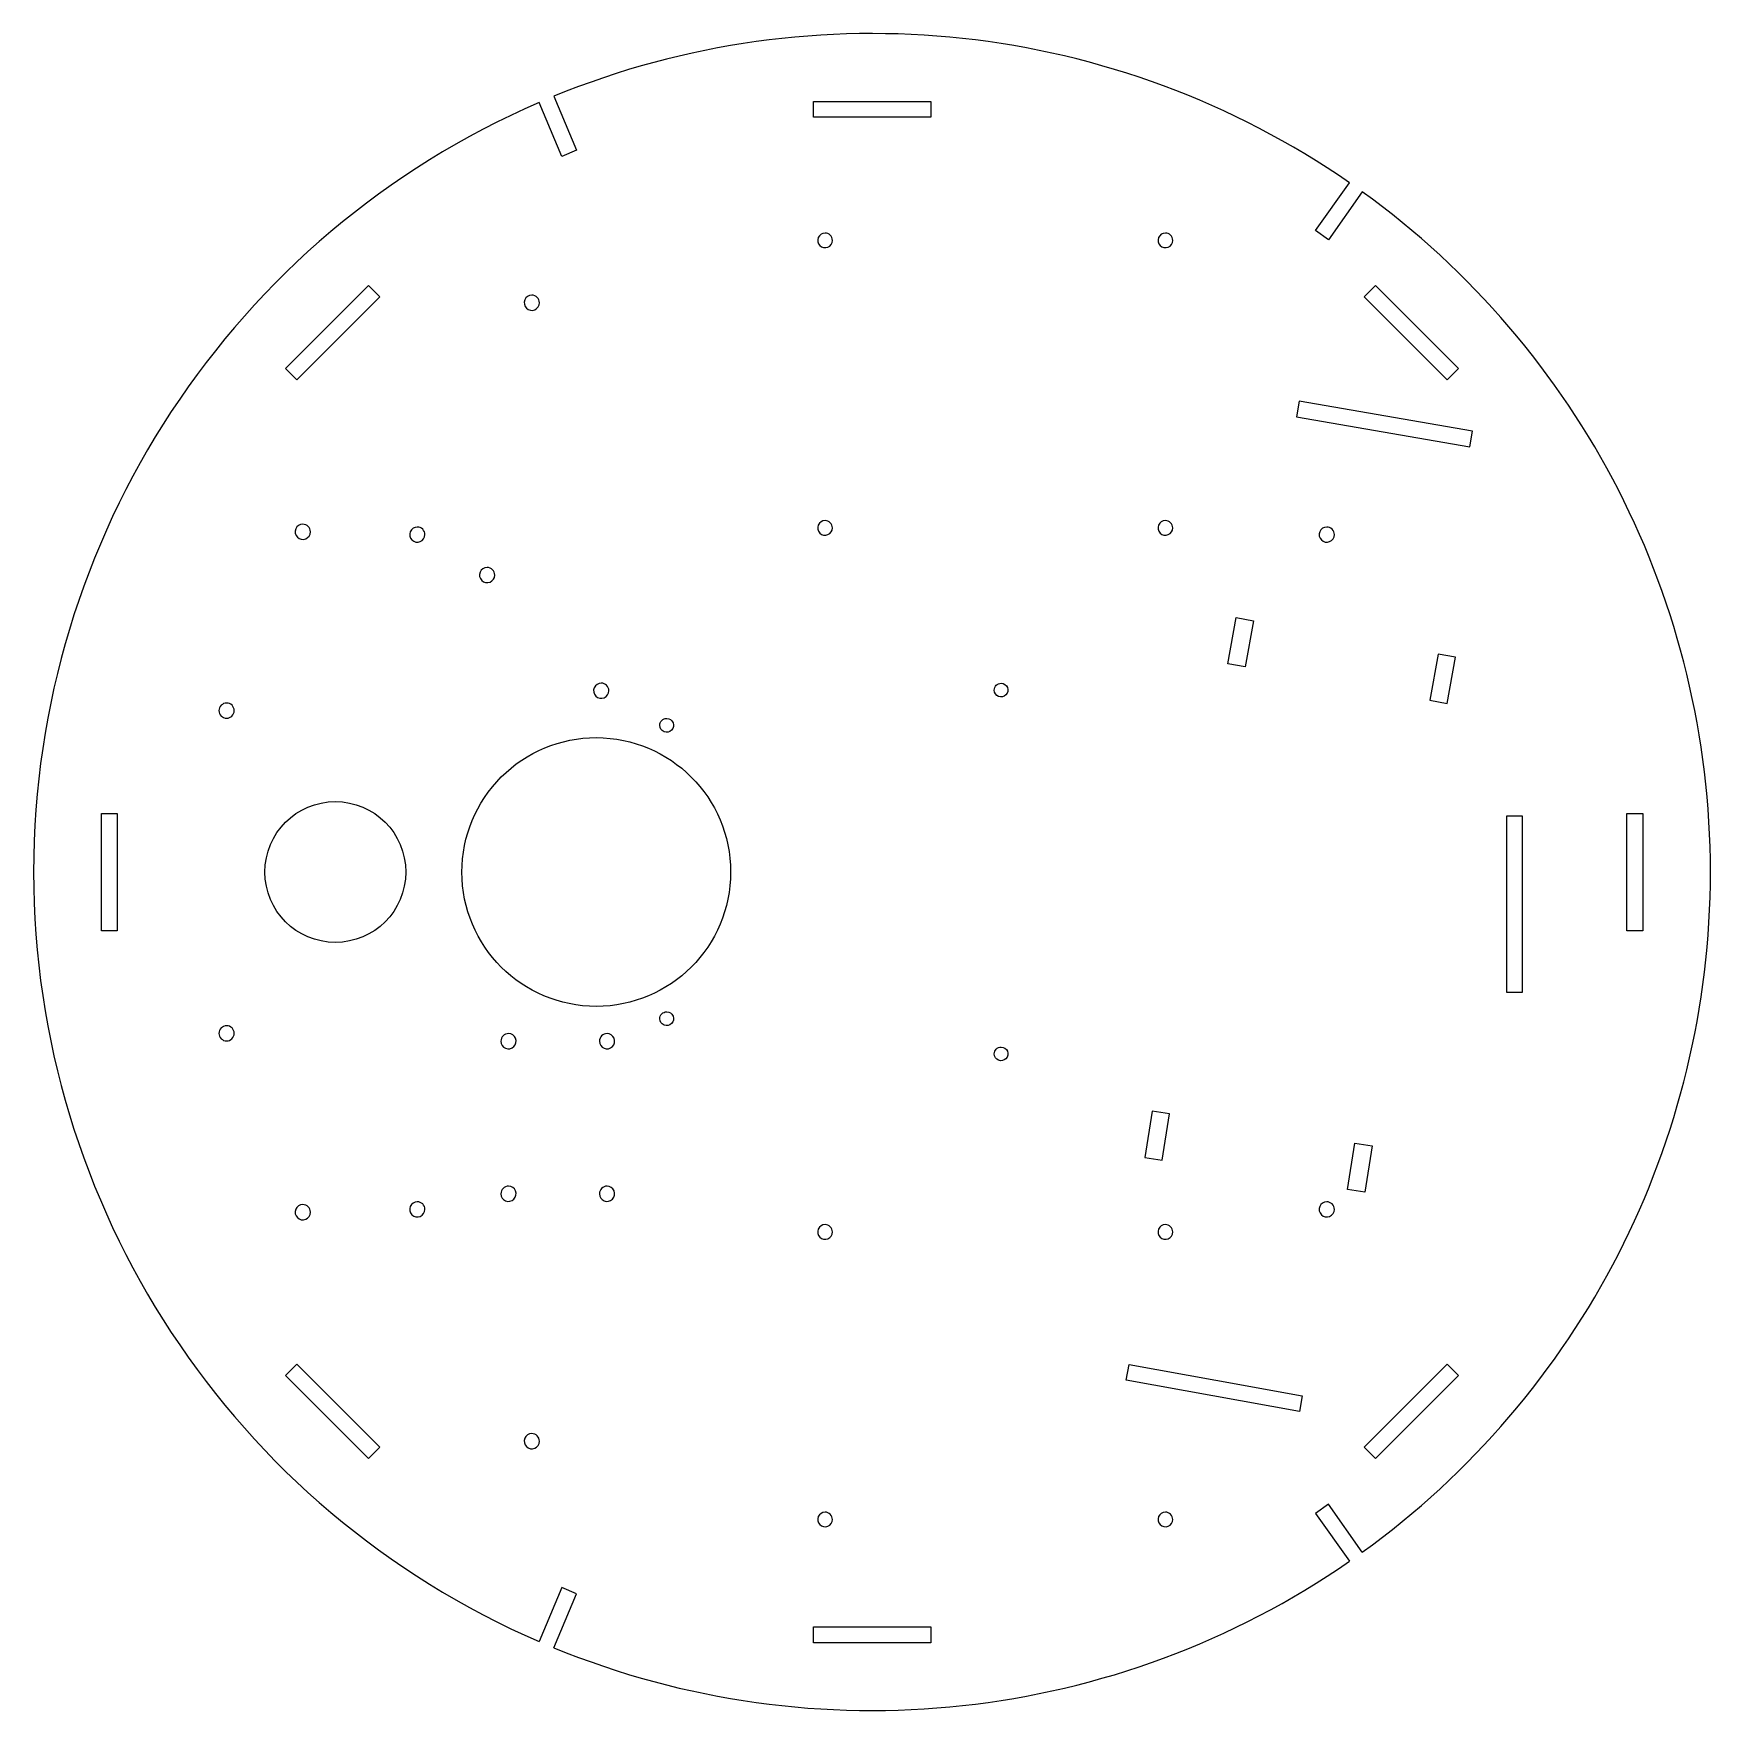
# Model space of a CAD drawing. Header units: millimetres. Extents: x 2862 to 3148, y 1338 to 1624.
import ezdxf

# ---------------------------------------------------------------- set-up
doc = ezdxf.new("R2010")
doc.units = ezdxf.units.MM
doc.layers.add('02 V2', color=4, linetype='Continuous')

msp = doc.modelspace()

# ---------------------------------------------------------------- linework, layer by layer
at = {"layer": '02 V2', "linetype": 'Continuous'}
for points in [[(2950.83, 1613.01), (2954.71, 1603.8), (2952.22, 1602.75), (2948.35, 1611.96)], [(3015.06, 1610.79), (3015.06, 1609.44), (2995.06, 1609.44), (2995.06, 1612.14), (3015.06, 1612.14), (3015.06, 1610.79)], [(3088.62, 1596.72), (3082.85, 1588.55), (3080.65, 1590.11), (3086.42, 1598.27)], [(2920.2, 1579.79), (2921.16, 1578.83), (2907.02, 1564.69), (2905.11, 1566.6), (2919.25, 1580.74), (2920.2, 1579.79)], [(3104.05, 1565.65), (3103.1, 1564.69), (3088.95, 1578.83), (3090.86, 1580.74), (3105.01, 1566.6), (3104.05, 1565.65)], [(3070.07, 1523.62), (3068.65, 1515.74), (3065.7, 1516.27), (3067.12, 1524.15), (3070.07, 1523.62)], [(3101.54, 1517.93), (3100.12, 1510.06), (3103.07, 1509.52), (3104.49, 1517.4), (3101.54, 1517.93)], [(2875.06, 1490.79), (2876.41, 1490.79), (2876.41, 1470.79), (2873.71, 1470.79), (2873.71, 1490.79), (2875.06, 1490.79)], [(3135.06, 1470.79), (3133.71, 1470.79), (3133.71, 1490.79), (3136.41, 1490.79), (3136.41, 1470.79), (3135.06, 1470.79)], [(3054.53, 1431.67), (3055.77, 1439.57), (3052.81, 1440.04), (3051.56, 1432.14), (3054.53, 1431.67)], [(3086.12, 1426.69), (3087.36, 1434.59), (3090.32, 1434.13), (3089.08, 1426.23), (3086.12, 1426.69)], [(2906.06, 1395.94), (2907.02, 1396.89), (2921.16, 1382.75), (2919.25, 1380.84), (2905.11, 1394.99), (2906.06, 1395.94)], [(3089.91, 1381.8), (3088.95, 1382.75), (3103.1, 1396.89), (3105.01, 1394.99), (3090.86, 1380.84), (3089.91, 1381.8)], [(3088.62, 1364.87), (3082.85, 1373.03), (3080.65, 1371.47), (3086.42, 1363.31)], [(2950.83, 1348.58), (2954.71, 1357.79), (2952.22, 1358.83), (2948.35, 1349.62)], [(2995.06, 1350.79), (2995.06, 1352.14), (3015.06, 1352.14), (3015.06, 1349.44), (2995.06, 1349.44), (2995.06, 1350.79)]]:
    msp.add_lwpolyline(points, dxfattribs=at)
at = {"layer": '02 V2'}
for points in [[(2997.06, 1589.69), (2997.06, 1589.69)], [(3055.06, 1589.69), (3055.06, 1589.69)], [(2947.07, 1579.11), (2947.07, 1579.11)], [(2997.06, 1540.69), (2997.06, 1540.69)], [(3055.06, 1540.69), (3055.06, 1540.69)], [(2908.04, 1540.07), (2908.04, 1540.07)], [(2927.56, 1539.59), (2927.56, 1539.59)], [(3082.56, 1539.59), (3082.56, 1539.59)], [(2939.46, 1532.69), (2939.46, 1532.69)], [(2958.91, 1512.99), (2958.91, 1512.99)], [(3027.06, 1512.96), (3027.06, 1512.96)], [(2895.06, 1509.59), (2895.06, 1509.59)], [(2970.06, 1506.96), (2970.06, 1506.96)], [(2958.06, 1503.69), (2958.06, 1503.69)], [(2970.06, 1456.96), (2970.06, 1456.96)], [(2895.06, 1454.59), (2895.06, 1454.59)], [(2941.8, 1451.95), (2941.8, 1451.95)], [(2958.6, 1451.95), (2958.6, 1451.95)], [(3027.06, 1450.96), (3027.06, 1450.96)], [(2908.04, 1424.11), (2908.04, 1424.11)], [(2927.56, 1424.59), (2927.56, 1424.59)], [(2941.8, 1425.95), (2941.8, 1425.95)], [(2958.6, 1425.95), (2958.6, 1425.95)], [(3082.56, 1424.59), (3082.56, 1424.59)], [(2997.06, 1420.69), (2997.06, 1420.69)], [(3055.06, 1420.69), (3055.06, 1420.69)], [(2947.07, 1385.07), (2947.07, 1385.07)], [(2997.06, 1371.69), (2997.06, 1371.69)], [(3055.06, 1371.69), (3055.06, 1371.69)]]:
    msp.add_lwpolyline(points, close=True, dxfattribs=at)
at = {"layer": '02 V2', "linetype": 'Continuous'}
for points in [[(3092.16, 1555.82), (3106.94, 1553.27), (3107.4, 1555.93), (3092.62, 1558.48), (3077.84, 1561.03), (3077.38, 1558.37)], [(3113.21, 1460.29), (3115.91, 1460.29), (3115.91, 1490.29), (3113.21, 1490.29)], [(3063.63, 1394.19), (3078.39, 1391.53), (3077.91, 1388.87), (3063.15, 1391.53), (3048.39, 1394.19), (3048.87, 1396.85)]]:
    msp.add_lwpolyline(points, close=True, dxfattribs=at)
msp.add_circle((2913.59, 1480.79), 12, dxfattribs=at)
for start, end in [(55.296, 112.2982), (113.3807, 246.6193), (305.7866, 54.2134), (247.7018, 304.704)]:
    msp.add_arc((3005.06, 1480.79), 142.9, start, end, dxfattribs=at)
at = {"layer": '02 V2'}
for points in [[(2997.06, 1589.69), (2996.55, 1589.69), (2996.1, 1589.39), (2995.9, 1588.92)], [(2997.94, 1589.33), (2997.71, 1589.56), (2997.39, 1589.69), (2997.06, 1589.69)], [(2998.31, 1588.44), (2998.31, 1588.77), (2998.18, 1589.09), (2997.94, 1589.33)], [(3055.06, 1589.69), (3054.55, 1589.69), (3054.1, 1589.39), (3053.9, 1588.92)], [(3055.94, 1589.33), (3055.71, 1589.56), (3055.39, 1589.69), (3055.06, 1589.69)], [(3056.31, 1588.44), (3056.31, 1588.77), (3056.18, 1589.09), (3055.94, 1589.33)], [(2995.9, 1588.92), (2995.71, 1588.45), (2995.82, 1587.92), (2996.17, 1587.56)], [(2996.17, 1587.56), (2996.53, 1587.2), (2997.07, 1587.1), (2997.54, 1587.29)], [(2997.54, 1587.29), (2998, 1587.48), (2998.31, 1587.94), (2998.31, 1588.44)], [(3053.9, 1588.92), (3053.71, 1588.45), (3053.82, 1587.92), (3054.17, 1587.56)], [(3054.17, 1587.56), (3054.53, 1587.2), (3055.07, 1587.1), (3055.54, 1587.29)], [(3055.54, 1587.29), (3056, 1587.48), (3056.31, 1587.94), (3056.31, 1588.44)], [(2945.88, 1578.31), (2945.68, 1577.82), (2945.79, 1577.26), (2946.16, 1576.89)], [(2947.07, 1579.11), (2946.55, 1579.11), (2946.08, 1578.79), (2945.88, 1578.31)], [(2947.99, 1578.73), (2947.75, 1578.97), (2947.42, 1579.11), (2947.07, 1579.11)], [(2947.57, 1576.61), (2948.06, 1576.81), (2948.37, 1577.29), (2948.37, 1577.81)], [(2948.37, 1577.81), (2948.37, 1578.15), (2948.23, 1578.48), (2947.99, 1578.73)], [(2946.16, 1576.89), (2946.53, 1576.52), (2947.09, 1576.41), (2947.57, 1576.61)], [(2997.06, 1540.69), (2996.55, 1540.69), (2996.1, 1540.39), (2995.9, 1539.92)], [(2997.94, 1540.33), (2997.71, 1540.56), (2997.39, 1540.69), (2997.06, 1540.69)], [(3055.06, 1540.69), (3054.55, 1540.69), (3054.1, 1540.39), (3053.9, 1539.92)], [(3055.94, 1540.33), (3055.71, 1540.56), (3055.39, 1540.69), (3055.06, 1540.69)], [(2906.84, 1539.27), (2906.64, 1538.79), (2906.75, 1538.23), (2907.13, 1537.86)], [(2908.04, 1540.07), (2907.52, 1540.07), (2907.04, 1539.76), (2906.84, 1539.27)], [(2907.13, 1537.86), (2907.5, 1537.49), (2908.05, 1537.38), (2908.54, 1537.58)], [(2909.34, 1538.78), (2909.34, 1539.49), (2908.76, 1540.07), (2908.04, 1540.07)], [(2908.54, 1537.58), (2909.02, 1537.78), (2909.34, 1538.25), (2909.34, 1538.78)], [(2926.36, 1538.79), (2926.16, 1538.31), (2926.27, 1537.75), (2926.64, 1537.38)], [(2927.56, 1539.59), (2927.03, 1539.59), (2926.56, 1539.27), (2926.36, 1538.79)], [(2928.48, 1539.21), (2928.23, 1539.45), (2927.9, 1539.59), (2927.56, 1539.59)], [(2928.05, 1537.1), (2928.54, 1537.3), (2928.86, 1537.77), (2928.86, 1538.29)], [(2928.86, 1538.29), (2928.86, 1538.64), (2928.72, 1538.97), (2928.48, 1539.21)], [(2995.9, 1539.92), (2995.71, 1539.45), (2995.82, 1538.92), (2996.17, 1538.56)], [(2996.17, 1538.56), (2996.53, 1538.2), (2997.07, 1538.1), (2997.54, 1538.29)], [(2997.54, 1538.29), (2998, 1538.48), (2998.31, 1538.94), (2998.31, 1539.44)], [(2998.31, 1539.44), (2998.31, 1539.77), (2998.18, 1540.09), (2997.94, 1540.33)], [(3053.9, 1539.92), (3053.71, 1539.45), (3053.82, 1538.92), (3054.17, 1538.56)], [(3054.17, 1538.56), (3054.53, 1538.2), (3055.07, 1538.1), (3055.54, 1538.29)], [(3055.54, 1538.29), (3056, 1538.48), (3056.31, 1538.94), (3056.31, 1539.44)], [(3056.31, 1539.44), (3056.31, 1539.77), (3056.18, 1540.09), (3055.94, 1540.33)], [(3081.36, 1538.79), (3081.16, 1538.31), (3081.27, 1537.75), (3081.64, 1537.38)], [(3082.56, 1539.59), (3082.03, 1539.59), (3081.56, 1539.27), (3081.36, 1538.79)], [(3083.48, 1539.21), (3083.23, 1539.45), (3082.9, 1539.59), (3082.56, 1539.59)], [(3083.05, 1537.1), (3083.54, 1537.3), (3083.86, 1537.77), (3083.86, 1538.29)], [(3083.86, 1538.29), (3083.86, 1538.64), (3083.72, 1538.97), (3083.48, 1539.21)], [(2926.64, 1537.38), (2927.01, 1537.01), (2927.57, 1536.9), (2928.05, 1537.1)], [(3081.64, 1537.38), (3082.01, 1537.01), (3082.57, 1536.9), (3083.05, 1537.1)], [(2939.46, 1532.69), (2938.93, 1532.69), (2938.46, 1532.37), (2938.26, 1531.89)], [(2940.38, 1532.31), (2940.13, 1532.55), (2939.8, 1532.69), (2939.46, 1532.69)], [(2940.76, 1531.39), (2940.76, 1531.74), (2940.62, 1532.07), (2940.38, 1532.31)], [(2938.26, 1531.89), (2938.06, 1531.41), (2938.17, 1530.85), (2938.54, 1530.48)], [(2938.54, 1530.48), (2938.91, 1530.11), (2939.47, 1530), (2939.95, 1530.2)], [(2939.95, 1530.2), (2940.44, 1530.4), (2940.76, 1530.87), (2940.76, 1531.39)], [(2957.71, 1512.19), (2957.51, 1511.71), (2957.62, 1511.15), (2957.99, 1510.78)], [(2958.91, 1512.99), (2958.38, 1512.99), (2957.91, 1512.67), (2957.71, 1512.19)], [(2960.21, 1511.69), (2960.21, 1512.41), (2959.62, 1512.99), (2958.91, 1512.99)], [(3025.89, 1511.79), (3025.89, 1512.1), (3026.01, 1512.4), (3026.23, 1512.62)], [(3026.23, 1512.62), (3026.45, 1512.84), (3026.75, 1512.96), (3027.06, 1512.96)], [(3027.06, 1512.96), (3027.53, 1512.96), (3027.96, 1512.68), (3028.14, 1512.24)], [(3028.14, 1512.24), (3028.32, 1511.8), (3028.22, 1511.3), (3027.89, 1510.97)], [(2895.06, 1509.59), (2894.34, 1509.59), (2893.76, 1509.01), (2893.76, 1508.29)], [(2895.98, 1509.21), (2895.73, 1509.45), (2895.4, 1509.59), (2895.06, 1509.59)], [(2896.36, 1508.29), (2896.36, 1508.64), (2896.22, 1508.97), (2895.98, 1509.21)], [(2957.99, 1510.78), (2958.36, 1510.41), (2958.92, 1510.3), (2959.4, 1510.5)], [(2959.4, 1510.5), (2959.89, 1510.7), (2960.21, 1511.17), (2960.21, 1511.69)], [(3026.61, 1510.71), (3026.17, 1510.89), (3025.89, 1511.32), (3025.89, 1511.79)], [(3027.89, 1510.97), (3027.55, 1510.63), (3027.05, 1510.53), (3026.61, 1510.71)], [(2893.76, 1508.29), (2893.76, 1507.58), (2894.34, 1507), (2895.06, 1507)], [(2895.06, 1507), (2895.77, 1507), (2896.36, 1507.58), (2896.36, 1508.29)], [(2968.89, 1505.79), (2968.89, 1506.1), (2969.01, 1506.4), (2969.23, 1506.62)], [(2969.23, 1506.62), (2969.45, 1506.84), (2969.75, 1506.96), (2970.06, 1506.96)], [(2970.06, 1506.96), (2970.53, 1506.96), (2970.96, 1506.68), (2971.14, 1506.24)], [(2971.14, 1506.24), (2971.32, 1505.8), (2971.22, 1505.3), (2970.89, 1504.97)], [(2941.87, 1496.99), (2946.16, 1501.28), (2951.99, 1503.69), (2958.06, 1503.69)], [(2958.06, 1503.69), (2970.71, 1503.69), (2980.96, 1493.44), (2980.96, 1480.79)], [(2969.61, 1504.71), (2969.17, 1504.89), (2968.89, 1505.32), (2968.89, 1505.79)], [(2970.89, 1504.97), (2970.55, 1504.63), (2970.05, 1504.53), (2969.61, 1504.71)], [(2935.16, 1480.79), (2935.16, 1486.87), (2937.57, 1492.69), (2941.87, 1496.99)], [(2958.06, 1457.89), (2945.41, 1457.89), (2935.16, 1468.15), (2935.16, 1480.79)], [(2980.96, 1480.79), (2980.96, 1468.15), (2970.71, 1457.89), (2958.06, 1457.89)], [(2968.89, 1455.79), (2968.89, 1456.1), (2969.01, 1456.4), (2969.23, 1456.62)], [(2969.61, 1454.71), (2969.17, 1454.89), (2968.89, 1455.32), (2968.89, 1455.79)], [(2969.23, 1456.62), (2969.45, 1456.84), (2969.75, 1456.96), (2970.06, 1456.96)], [(2970.89, 1454.97), (2970.55, 1454.63), (2970.05, 1454.53), (2969.61, 1454.71)], [(2970.06, 1456.96), (2970.53, 1456.96), (2970.96, 1456.68), (2971.14, 1456.24)], [(2971.14, 1456.24), (2971.32, 1455.8), (2971.22, 1455.3), (2970.89, 1454.97)], [(2895.06, 1454.59), (2894.34, 1454.59), (2893.76, 1454.01), (2893.76, 1453.29)], [(2893.76, 1453.29), (2893.76, 1452.58), (2894.34, 1452), (2895.06, 1452)], [(2895.98, 1454.21), (2895.73, 1454.45), (2895.4, 1454.59), (2895.06, 1454.59)], [(2895.06, 1452), (2895.77, 1452), (2896.36, 1452.58), (2896.36, 1453.29)], [(2896.36, 1453.29), (2896.36, 1453.64), (2896.22, 1453.97), (2895.98, 1454.21)], [(2942.18, 1452.87), (2941.94, 1452.63), (2941.8, 1452.3), (2941.8, 1451.95)], [(2941.8, 1451.95), (2941.8, 1451.43), (2942.12, 1450.95), (2942.6, 1450.75)], [(2943.1, 1453.25), (2942.76, 1453.25), (2942.43, 1453.11), (2942.18, 1452.87)], [(2944.3, 1452.45), (2944.1, 1452.93), (2943.62, 1453.25), (2943.1, 1453.25)], [(2944.02, 1451.04), (2944.39, 1451.41), (2944.5, 1451.96), (2944.3, 1452.45)], [(2958.98, 1452.87), (2958.74, 1452.63), (2958.6, 1452.3), (2958.6, 1451.95)], [(2958.6, 1451.95), (2958.6, 1451.43), (2958.92, 1450.95), (2959.4, 1450.75)], [(2959.9, 1453.25), (2959.56, 1453.25), (2959.23, 1453.11), (2958.98, 1452.87)], [(2961.1, 1452.45), (2960.9, 1452.93), (2960.42, 1453.25), (2959.9, 1453.25)], [(2960.82, 1451.04), (2961.19, 1451.41), (2961.3, 1451.96), (2961.1, 1452.45)], [(2942.6, 1450.75), (2943.09, 1450.55), (2943.65, 1450.66), (2944.02, 1451.04)], [(2959.4, 1450.75), (2959.89, 1450.55), (2960.45, 1450.66), (2960.82, 1451.04)], [(3025.89, 1449.79), (3025.89, 1450.1), (3026.01, 1450.4), (3026.23, 1450.62)], [(3026.61, 1448.71), (3026.17, 1448.89), (3025.89, 1449.32), (3025.89, 1449.79)], [(3026.23, 1450.62), (3026.45, 1450.84), (3026.75, 1450.96), (3027.06, 1450.96)], [(3027.06, 1450.96), (3027.53, 1450.96), (3027.96, 1450.68), (3028.14, 1450.24)], [(3028.14, 1450.24), (3028.32, 1449.8), (3028.22, 1449.3), (3027.89, 1448.97)], [(3027.89, 1448.97), (3027.55, 1448.63), (3027.05, 1448.53), (3026.61, 1448.71)], [(2942.18, 1426.87), (2941.94, 1426.63), (2941.8, 1426.3), (2941.8, 1425.95)], [(2943.1, 1427.25), (2942.76, 1427.25), (2942.43, 1427.11), (2942.18, 1426.87)], [(2944.3, 1426.45), (2944.1, 1426.93), (2943.62, 1427.25), (2943.1, 1427.25)], [(2944.02, 1425.04), (2944.39, 1425.41), (2944.5, 1425.96), (2944.3, 1426.45)], [(2958.98, 1426.87), (2958.74, 1426.63), (2958.6, 1426.3), (2958.6, 1425.95)], [(2959.9, 1427.25), (2959.56, 1427.25), (2959.23, 1427.11), (2958.98, 1426.87)], [(2961.1, 1426.45), (2960.9, 1426.93), (2960.42, 1427.25), (2959.9, 1427.25)], [(2960.82, 1425.04), (2961.19, 1425.41), (2961.3, 1425.96), (2961.1, 1426.45)], [(2908.04, 1424.11), (2907.52, 1424.11), (2907.04, 1423.79), (2906.84, 1423.31)], [(2909.34, 1422.81), (2909.34, 1423.53), (2908.76, 1424.11), (2908.04, 1424.11)], [(2926.36, 1423.79), (2926.16, 1423.31), (2926.27, 1422.75), (2926.64, 1422.38)], [(2927.56, 1424.59), (2927.03, 1424.59), (2926.56, 1424.27), (2926.36, 1423.79)], [(2928.48, 1424.21), (2928.23, 1424.45), (2927.9, 1424.59), (2927.56, 1424.59)], [(2928.86, 1423.29), (2928.86, 1423.64), (2928.72, 1423.97), (2928.48, 1424.21)], [(2941.8, 1425.95), (2941.8, 1425.43), (2942.12, 1424.95), (2942.6, 1424.75)], [(2942.6, 1424.75), (2943.09, 1424.55), (2943.65, 1424.66), (2944.02, 1425.04)], [(2958.6, 1425.95), (2958.6, 1425.43), (2958.92, 1424.95), (2959.4, 1424.75)], [(2959.4, 1424.75), (2959.89, 1424.55), (2960.45, 1424.66), (2960.82, 1425.04)], [(3081.36, 1423.79), (3081.16, 1423.31), (3081.27, 1422.75), (3081.64, 1422.38)], [(3082.56, 1424.59), (3082.03, 1424.59), (3081.56, 1424.27), (3081.36, 1423.79)], [(3083.48, 1424.21), (3083.23, 1424.45), (3082.9, 1424.59), (3082.56, 1424.59)], [(3083.86, 1423.29), (3083.86, 1423.64), (3083.72, 1423.97), (3083.48, 1424.21)], [(2906.84, 1423.31), (2906.64, 1422.82), (2906.75, 1422.26), (2907.13, 1421.89)], [(2907.13, 1421.89), (2907.5, 1421.52), (2908.05, 1421.41), (2908.54, 1421.61)], [(2908.54, 1421.61), (2909.02, 1421.81), (2909.34, 1422.29), (2909.34, 1422.81)], [(2926.64, 1422.38), (2927.01, 1422.01), (2927.57, 1421.9), (2928.05, 1422.1)], [(2928.05, 1422.1), (2928.54, 1422.3), (2928.86, 1422.77), (2928.86, 1423.29)], [(2997.06, 1420.69), (2996.55, 1420.69), (2996.1, 1420.39), (2995.9, 1419.92)], [(2997.94, 1420.33), (2997.71, 1420.56), (2997.39, 1420.69), (2997.06, 1420.69)], [(3055.06, 1420.69), (3054.55, 1420.69), (3054.1, 1420.39), (3053.9, 1419.92)], [(3055.94, 1420.33), (3055.71, 1420.56), (3055.39, 1420.69), (3055.06, 1420.69)], [(3081.64, 1422.38), (3082.01, 1422.01), (3082.57, 1421.9), (3083.05, 1422.1)], [(3083.05, 1422.1), (3083.54, 1422.3), (3083.86, 1422.77), (3083.86, 1423.29)], [(2995.9, 1419.92), (2995.71, 1419.45), (2995.82, 1418.92), (2996.17, 1418.56)], [(2996.17, 1418.56), (2996.53, 1418.2), (2997.07, 1418.1), (2997.54, 1418.29)], [(2997.54, 1418.29), (2998, 1418.48), (2998.31, 1418.94), (2998.31, 1419.44)], [(2998.31, 1419.44), (2998.31, 1419.77), (2998.18, 1420.09), (2997.94, 1420.33)], [(3053.9, 1419.92), (3053.71, 1419.45), (3053.82, 1418.92), (3054.17, 1418.56)], [(3054.17, 1418.56), (3054.53, 1418.2), (3055.07, 1418.1), (3055.54, 1418.29)], [(3055.54, 1418.29), (3056, 1418.48), (3056.31, 1418.94), (3056.31, 1419.44)], [(3056.31, 1419.44), (3056.31, 1419.77), (3056.18, 1420.09), (3055.94, 1420.33)], [(2945.88, 1384.27), (2945.68, 1383.79), (2945.79, 1383.23), (2946.16, 1382.86)], [(2947.07, 1385.07), (2946.55, 1385.07), (2946.08, 1384.76), (2945.88, 1384.27)], [(2947.99, 1384.69), (2947.75, 1384.94), (2947.42, 1385.07), (2947.07, 1385.07)], [(2947.57, 1382.58), (2948.06, 1382.78), (2948.37, 1383.25), (2948.37, 1383.78)], [(2948.37, 1383.78), (2948.37, 1384.12), (2948.23, 1384.45), (2947.99, 1384.69)], [(2946.16, 1382.86), (2946.53, 1382.49), (2947.09, 1382.38), (2947.57, 1382.58)], [(2995.9, 1370.92), (2995.71, 1370.45), (2995.82, 1369.92), (2996.17, 1369.56)], [(2997.06, 1371.69), (2996.55, 1371.69), (2996.1, 1371.39), (2995.9, 1370.92)], [(2996.17, 1369.56), (2996.53, 1369.2), (2997.07, 1369.1), (2997.54, 1369.29)], [(2997.94, 1371.33), (2997.71, 1371.56), (2997.39, 1371.69), (2997.06, 1371.69)], [(2997.54, 1369.29), (2998, 1369.48), (2998.31, 1369.94), (2998.31, 1370.44)], [(2998.31, 1370.44), (2998.31, 1370.77), (2998.18, 1371.09), (2997.94, 1371.33)], [(3053.9, 1370.92), (3053.71, 1370.45), (3053.82, 1369.92), (3054.17, 1369.56)], [(3055.06, 1371.69), (3054.55, 1371.69), (3054.1, 1371.39), (3053.9, 1370.92)], [(3054.17, 1369.56), (3054.53, 1369.2), (3055.07, 1369.1), (3055.54, 1369.29)], [(3055.94, 1371.33), (3055.71, 1371.56), (3055.39, 1371.69), (3055.06, 1371.69)], [(3055.54, 1369.29), (3056, 1369.48), (3056.31, 1369.94), (3056.31, 1370.44)], [(3056.31, 1370.44), (3056.31, 1370.77), (3056.18, 1371.09), (3055.94, 1371.33)]]:
    msp.add_open_spline(points, degree=3, dxfattribs=at)

doc.saveas('drawing.dxf')
